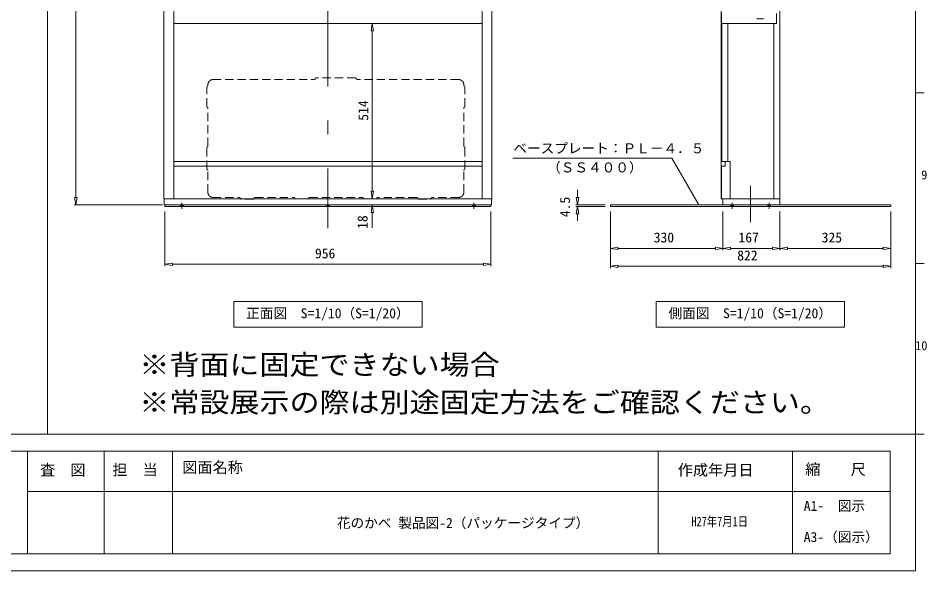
# Model space of a CAD drawing. Units: millimetres on the paper, with parts at other scales. Extents: x -192 to 192, y -136 to 136.
# Drawn here: x 58.5 to 191.7, y -136.4 to -55.4 of the extents above; entities that cross this region are included whole.
import ezdxf
from ezdxf.enums import TextEntityAlignment as Align

# ---------------------------------------------------------------- set-up
doc = ezdxf.new("R2010")
doc.units = ezdxf.units.MM
for name, pattern in [('DASHED1', [1.8, 1.2, -0.6]), ('USER1', [3, 1, -2]), ('USER5', [24, 12, -5, 2, -5])]:
    doc.linetypes.add(name, pattern=pattern)
for name, color, linetype, lineweight in [('0-1_1-0', 7, 'Continuous', 18), ('0-2_1-1', 7, 'Continuous', 18), ('0-3_1-2', 7, 'USER5', 9), ('0-C_2-4', 7, 'Continuous', 18), ('0-D_2-5', 7, 'USER5', 9), ('0-E_2-7', 7, 'Continuous', 18), ('0-F_2-8', 6, 'Continuous', 18), ('1-0_2-9', 4, 'DASHED1', 5), ('1-3_2-C', 7, 'USER1', 9), ('F-4', 7, 'Continuous', 18), ('F-E', 3, 'Continuous', 18)]:
    doc.layers.add(name, color=color, linetype=linetype, lineweight=lineweight)
doc.layers.add('F-0', color=7, linetype='Continuous')
doc.layers.add('F-1', color=7, linetype='Continuous')
doc.styles.add('ＭＳ ゴシック', font='')
doc.styles.get('ＭＳ ゴシック').set_extended_font_data('MS Gothic')

msp = doc.modelspace()

# ---------------------------------------------------------------- linework, layer by layer
at = {"layer": '0-1_1-0'}
for p, q in [((80.029, -82.958), (80.029, -82.833)), ((80.079, -82.783), (127.779, -82.783)), ((80.079, -83.008), (127.779, -83.008)), ((127.829, -82.958), (127.829, -82.833)), ((145.337, -82.958), (145.337, -82.833)), ((145.387, -82.783), (186.387, -82.783)), ((145.387, -83.008), (186.387, -83.008)), ((186.437, -82.958), (186.437, -82.833))]:
    msp.add_line(p, q, dxfattribs=at)
for centre, start, end in [((80.079, -82.833), 90, 180), ((80.079, -82.958), 180, 270), ((127.779, -82.833), 0, 90), ((127.779, -82.958), 270, 0), ((145.387, -82.833), 90, 180), ((145.387, -82.958), 180, 270), ((186.387, -82.833), 0, 90), ((186.387, -82.958), 270, 0)]:
    msp.add_arc(centre, 0.05, start, end, dxfattribs=at)
at = {"layer": '0-2_1-1'}
for p, q in [((82.404, -82.848), (82.244, -83.008)), ((82.404, -82.783), (82.404, -82.848)), ((82.654, -82.848), (82.404, -82.848)), ((82.654, -82.783), (82.654, -82.848)), ((82.654, -82.848), (82.814, -83.008)), ((103.804, -82.848), (103.644, -83.008)), ((103.804, -82.783), (103.804, -82.848)), ((103.804, -82.848), (104.054, -82.848)), ((104.054, -82.783), (104.054, -82.848)), ((104.054, -82.848), (104.214, -83.008)), ((125.204, -82.848), (125.044, -83.008)), ((125.204, -82.783), (125.204, -82.848)), ((125.204, -82.848), (125.454, -82.848)), ((125.454, -82.783), (125.454, -82.848)), ((125.454, -82.848), (125.614, -83.008)), ((163.062, -82.848), (162.902, -83.008)), ((163.062, -82.783), (163.062, -82.848)), ((163.312, -82.848), (163.062, -82.848)), ((163.312, -82.783), (163.312, -82.848)), ((163.312, -82.848), (163.472, -83.008)), ((168.462, -82.848), (168.302, -83.008)), ((168.462, -82.783), (168.462, -82.848)), ((168.462, -82.848), (168.712, -82.848)), ((168.712, -82.783), (168.712, -82.848)), ((168.712, -82.848), (168.872, -83.008))]:
    msp.add_line(p, q, dxfattribs=at)
at = {"layer": '0-3_1-2'}
for p, q in [((165.887, -79.997), (165.887, -85.305)), ((82.529, -82.479), (82.529, -83.37)), ((103.929, -82.479), (103.929, -83.37)), ((125.329, -82.479), (125.329, -83.37)), ((163.187, -82.479), (163.187, -83.37)), ((168.587, -82.479), (168.587, -83.37))]:
    msp.add_line(p, q, dxfattribs=at)
at = {"layer": '0-C_2-4'}
for p, q in [((79.879, -81.883), (79.879, 13.942)), ((81.329, -56.183), (81.329, 13.942)), ((126.529, -56.183), (126.529, 13.942)), ((127.979, -81.883), (127.979, 13.942)), ((161.587, -81.883), (161.587, 13.942)), ((170.187, -77.058), (170.187, 13.942)), ((161.637, -56.183), (161.637, -54.733)), ((169.687, -54.733), (169.687, -56.183)), ((103.929, -56.183), (81.329, -56.183)), ((81.329, -81.883), (81.329, -56.183)), ((103.929, -56.183), (126.529, -56.183)), ((126.529, -81.883), (126.529, -56.183)), ((161.637, -56.183), (169.287, -56.183)), ((161.687, -56.183), (161.687, -76.433)), ((162.537, -76.433), (162.537, -56.183)), ((169.287, -56.183), (169.687, -56.183)), ((169.287, -77.058), (169.287, -56.183)), ((81.329, -76.433), (126.529, -76.433)), ((81.329, -77.083), (126.529, -77.083)), ((161.637, -77.083), (161.637, -81.883)), ((162.137, -77.083), (161.637, -77.083)), ((161.687, -76.433), (162.887, -76.433)), ((162.137, -77.083), (162.137, -76.433)), ((162.887, -76.433), (162.887, -77.083)), ((162.887, -77.083), (162.887, -81.258)), ((169.287, -77.058), (169.287, -81.883)), ((79.879, -81.883), (103.929, -81.883)), ((79.929, -81.883), (79.929, -82.783)), ((127.979, -81.883), (103.929, -81.883)), ((127.929, -81.883), (127.929, -82.783)), ((161.837, -81.883), (161.837, -82.783)), ((162.949, -81.883), (162.862, -81.883)), ((162.887, -81.883), (162.887, -81.258)), ((169.287, -81.883), (169.199, -81.883)), ((170.187, -82.783), (170.187, -81.883)), ((103.929, -82.783), (79.929, -82.783)), ((103.929, -82.783), (127.929, -82.783)), ((162.862, -82.783), (161.837, -82.783)), ((162.862, -82.783), (169.287, -82.783)), ((169.287, -82.783), (170.187, -82.783))]:
    msp.add_line(p, q, dxfattribs=at)
msp.add_lwpolyline([(170.187, -77.058), (170.187, -81.883), (161.587, -81.883)], dxfattribs=at)
at = {"layer": '0-D_2-5'}
msp.add_line((103.929, 18.571), (103.929, -86.21), dxfattribs=at)
at = {"layer": '0-E_2-7', "color": 5}
for p, q in [((154.353, -75.951), (131.018, -75.951)), ((158.304, -82.794), (154.353, -75.951))]:
    msp.add_line(p, q, dxfattribs=at)
at = {"layer": '0-F_2-8', "color": 5}
for p, q in [((66.991, 14.292), (66.991, -81.683)), ((104.129, -56.183), (110.691, -56.183)), ((110.441, -80.783), (110.441, -57.283)), ((140.525, -81.683), (140.525, -80.583)), ((104.129, -81.883), (110.691, -81.883)), ((79.679, -82.783), (66.741, -82.783)), ((80.029, -83.763), (80.029, -91.741)), ((104.129, -82.783), (110.691, -82.783)), ((110.441, -83.883), (110.441, -86.124)), ((127.829, -83.763), (127.829, -91.741)), ((144.588, -82.783), (140.275, -82.783)), ((144.588, -83.008), (140.275, -83.008)), ((145.337, -83.763), (145.337, -92.036)), ((161.837, -83.763), (161.837, -89.406)), ((170.187, -83.763), (170.187, -89.406)), ((186.437, -83.763), (186.437, -92.036)), ((140.525, -84.108), (140.525, -85.138)), ((146.437, -89.156), (160.737, -89.156)), ((162.937, -89.156), (169.087, -89.156)), ((185.337, -89.156), (171.287, -89.156)), ((81.129, -91.491), (126.729, -91.491)), ((146.437, -91.786), (185.337, -91.786))]:
    msp.add_line(p, q, dxfattribs=at)
at = {"layer": '0-F_2-8'}
for p, q in [((110.258, -57.283), (110.441, -56.183)), ((110.441, -56.183), (110.624, -57.283)), ((110.258, -57.283), (110.624, -57.283)), ((110.258, -80.783), (110.441, -81.883)), ((110.258, -80.783), (110.624, -80.783)), ((110.441, -81.883), (110.624, -80.783)), ((66.808, -81.683), (66.991, -82.783)), ((66.808, -81.683), (67.174, -81.683)), ((66.991, -82.783), (67.174, -81.683)), ((140.708, -81.683), (140.341, -81.683)), ((140.525, -82.783), (140.341, -81.683)), ((140.708, -81.683), (140.525, -82.783)), ((110.258, -83.883), (110.441, -82.783)), ((110.258, -83.883), (110.624, -83.883)), ((110.441, -82.783), (110.624, -83.883)), ((140.525, -83.008), (140.341, -84.108)), ((140.708, -84.108), (140.525, -83.008)), ((140.708, -84.108), (140.341, -84.108)), ((145.337, -89.156), (146.437, -88.973)), ((146.437, -89.339), (145.337, -89.156)), ((146.437, -89.339), (146.437, -88.973)), ((160.737, -89.339), (160.737, -88.973)), ((161.837, -89.156), (160.737, -88.973)), ((160.737, -89.339), (161.837, -89.156)), ((161.837, -89.156), (162.937, -88.973)), ((162.937, -89.339), (161.837, -89.156)), ((162.937, -89.339), (162.937, -88.973)), ((169.087, -89.339), (169.087, -88.973)), ((170.187, -89.156), (169.087, -88.973)), ((169.087, -89.339), (170.187, -89.156)), ((170.187, -89.156), (171.287, -88.973)), ((171.287, -89.339), (170.187, -89.156)), ((171.287, -89.339), (171.287, -88.973)), ((185.337, -89.339), (185.337, -88.973)), ((186.437, -89.156), (185.337, -88.973)), ((185.337, -89.339), (186.437, -89.156)), ((80.029, -91.491), (81.129, -91.308)), ((81.129, -91.675), (80.029, -91.491)), ((81.129, -91.675), (81.129, -91.308)), ((126.729, -91.675), (126.729, -91.308)), ((127.829, -91.491), (126.729, -91.308)), ((126.729, -91.675), (127.829, -91.491)), ((145.337, -91.786), (146.437, -91.603)), ((146.437, -91.97), (145.337, -91.786)), ((146.437, -91.97), (146.437, -91.603)), ((185.337, -91.97), (185.337, -91.603)), ((186.437, -91.786), (185.337, -91.603)), ((185.337, -91.97), (186.437, -91.786))]:
    msp.add_line(p, q, dxfattribs=at)
at = {"layer": '1-0_2-9'}
for p, q in [((87.094, -64.408), (101.895, -64.408)), ((107.959, -64.158), (102.23, -64.158)), ((123.096, -64.408), (108.295, -64.408)), ((86.195, -68.339), (86.195, -65.527)), ((123.995, -68.339), (123.995, -65.527)), ((86.345, -74.108), (86.345, -68.627)), ((123.845, -74.108), (123.845, -68.627)), ((86.195, -77.471), (86.195, -74.395)), ((123.995, -77.471), (123.995, -74.395)), ((86.345, -80.934), (86.345, -77.758)), ((123.845, -80.934), (123.845, -77.758)), ((87.094, -81.683), (90.91, -81.683)), ((92.945, -81.933), (91.245, -81.933)), ((93.28, -81.683), (98.929, -81.683)), ((99.245, -81.883), (100.945, -81.883)), ((101.261, -81.683), (108.929, -81.683)), ((110.945, -81.883), (109.245, -81.883)), ((116.91, -81.683), (111.261, -81.683)), ((117.245, -81.933), (118.945, -81.933)), ((123.096, -81.683), (119.28, -81.683))]:
    msp.add_line(p, q, dxfattribs=at)
for centre, radius, start, end in [((86.145, -65.214), 0.2, 304.837, 359.985), ((87.093, -65.157), 0.749, 89.968, 180.032), ((101.895, -64.208), 0.2, 269.948, 343.411), ((102.23, -64.308), 0.15, 89.907, 163.386), ((107.96, -64.308), 0.15, 16.614, 90.093), ((108.295, -64.208), 0.2, 196.589, 270.052), ((123.096, -65.157), 0.749, 359.968, 90.032), ((124.045, -65.214), 0.2, 180.015, 235.163), ((86.345, -65.527), 0.15, 124.853, 180.008), ((123.845, -65.527), 0.15, 359.992, 55.147), ((86.345, -68.34), 0.15, 179.991, 235.147), ((86.145, -68.627), 0.2, 0.015, 55.163), ((124.045, -68.627), 0.2, 124.837, 179.985), ((123.845, -68.34), 0.15, 304.853, 0.009), ((86.345, -74.395), 0.15, 124.844, 180.016), ((86.145, -74.108), 0.2, 304.829, 0.013), ((124.045, -74.108), 0.2, 179.987, 235.171), ((123.845, -74.395), 0.15, 359.984, 55.156), ((86.345, -77.471), 0.15, 179.983, 235.156), ((86.145, -77.758), 0.2, 359.978, 55.17), ((124.045, -77.758), 0.2, 124.83, 180.022), ((123.845, -77.471), 0.15, 304.844, 0.017), ((87.093, -80.934), 0.749, 179.968, 270.032), ((123.096, -80.934), 0.749, 269.968, 0.032), ((90.91, -81.883), 0.2, 16.548, 90), ((91.245, -81.783), 0.15, 196.576, 270.016), ((92.945, -81.783), 0.15, 269.984, 343.424), ((93.28, -81.883), 0.2, 90.001, 163.452), ((98.929, -81.883), 0.2, 25.334, 89.997), ((99.245, -81.733), 0.15, 205.357, 270.014), ((100.945, -81.733), 0.15, 269.986, 334.644), ((101.261, -81.883), 0.2, 90.002, 154.665), ((108.929, -81.883), 0.2, 25.335, 89.998), ((109.245, -81.733), 0.15, 205.356, 270.014), ((110.945, -81.733), 0.15, 269.986, 334.643), ((111.261, -81.883), 0.2, 90.003, 154.666), ((116.91, -81.883), 0.2, 16.548, 89.999), ((117.245, -81.783), 0.15, 196.576, 270.016), ((118.945, -81.783), 0.15, 269.984, 343.424), ((119.28, -81.883), 0.2, 90, 163.452)]:
    msp.add_arc(centre, radius, start, end, dxfattribs=at)
at = {"layer": '1-3_2-C', "linetype": 'Continuous'}
msp.add_line((167.671, -55.483), (166.903, -55.483), dxfattribs=at)
for centre, start, end in [((166.903, -55.408), 181, 270), ((167.671, -55.408), 270, 359)]:
    msp.add_arc(centre, 0.075, start, end, dxfattribs=at)
at = {"layer": 'F-4'}
for p, q in [((62.85, 133.876), (62.85, -116.399)), ((190.073, 133.876), (190.073, -136.421)), ((191.324, -66.344), (190.073, -66.344)), ((191.324, -91.371), (190.073, -91.371)), ((191.324, -116.399), (190.073, -116.399)), ((-187.843, -118.902), (186.318, -118.902)), ((59.892, -118.902), (59.892, -133.918)), ((71.154, -118.902), (71.154, -133.918)), ((81.165, -118.902), (81.165, -133.918)), ((152.334, -118.902), (152.334, -133.918)), ((172.03, -118.902), (172.03, -133.918)), ((186.318, -118.902), (186.318, -133.918)), ((59.892, -124.783), (81.165, -124.783)), ((81.165, -124.783), (186.318, -124.783)), ((-187.843, -133.918), (186.318, -133.918))]:
    msp.add_line(p, q, dxfattribs=at)
at = {"layer": 'F-4', "color": 3}
msp.add_line((190.073, -116.399), (-191.597, -116.399), dxfattribs=at)
at = {"layer": 'F-4'}
msp.add_lwpolyline([(-191.597, 133.876), (-191.597, -136.421), (190.073, -136.421)], dxfattribs=at)
at = {"layer": 'F-E'}
for p, q in [((90.15, -96.959), (117.733, -96.959)), ((90.15, -100.725), (90.15, -96.959)), ((117.733, -96.959), (117.733, -100.725)), ((152.057, -96.959), (179.639, -96.959)), ((152.057, -100.725), (152.057, -96.959)), ((179.639, -96.959), (179.639, -100.725)), ((117.733, -100.725), (90.15, -100.725)), ((179.639, -100.725), (152.057, -100.725))]:
    msp.add_line(p, q, dxfattribs=at)

# ---------------------------------------------------------------- texts
at = {"layer": '0-1_1-0', "style": 'ＭＳ ゴシック'}
msp.add_text('花のかべ 製品図-2（パッケージタイプ）', height=1.466, dxfattribs=at).set_placement((105.249, -130.573), align=Align.BOTTOM_LEFT)
at = {"layer": '0-E_2-7', "style": 'ＭＳ ゴシック'}
for s, p in [('ベースプレート：ＰＬ－４．５', (131.113, -75.654)), ('（ＳＳ４００）', (136.055, -78.458))]:
    msp.add_text(s, height=1.466, dxfattribs=at).set_placement(p, align=Align.BOTTOM_LEFT)
at = {"layer": '0-F_2-8', "color": 7, "style": 'ＭＳ ゴシック'}
for s, p in [('514', (110.282, -70.447)), ('4.5', (139.847, -84.584)), ('18', (110.178, -86.297))]:
    msp.add_text(s, height=1.466, rotation=90, dxfattribs=at).set_placement(p, align=Align.BOTTOM_LEFT)
for s, p in [('330', (151.681, -88.728)), ('167', (164.105, -88.728)), ('325', (176.301, -88.728)), ('956', (102.029, -91.064)), ('822', (163.923, -91.359))]:
    msp.add_text(s, height=1.466, dxfattribs=at).set_placement(p, align=Align.BOTTOM_LEFT)
at = {"layer": 'F-0', "style": 'ＭＳ ゴシック'}
for s, p in [('正面図\u3000S=1/10（S=1/20）', (91.942, -99.842)), ('側面図\u3000S=1/10（S=1/20）', (153.848, -99.842))]:
    msp.add_text(s, height=1.466, dxfattribs=at).set_placement(p, align=Align.BOTTOM_LEFT)
at = {"layer": 'F-0', "style": 'ＭＳ ゴシック', "width": 1.1}
for s, p in [('※背面に固定できない場合', (76.298, -108.545)), ('※常設展示の際は別途固定方法をご確認ください。', (76.298, -114.067))]:
    msp.add_text(s, height=2.933, dxfattribs=at).set_placement(p, align=Align.BOTTOM_LEFT)
at = {"layer": 'F-1', "style": 'ＭＳ ゴシック'}
for s, p in [('A1-  図示  ', (173.674, -128.067)), ('A3-（図示）', (173.674, -132.634))]:
    msp.add_text(s, height=1.466, dxfattribs=at).set_placement(p, align=Align.BOTTOM_LEFT)
at = {"layer": 'F-4', "style": 'ＭＳ ゴシック'}
for s, height, p in [('9', 1.32, (190.891, -79.436)), ('10', 1.32, (190.015, -104.463)), ('査\u3000図', 1.628, (61.734, -122.944)), ('担\u3000当', 1.628, (72.332, -122.901)), ('図面名称', 1.628, (82.58, -122.562)), ('作成年月日', 1.628, (155.212, -122.946)), ('縮\u3000\u3000尺', 1.628, (173.891, -122.854))]:
    msp.add_text(s, height=height, dxfattribs=at).set_placement(p, align=Align.BOTTOM_LEFT)
at = {"layer": 'F-4', "style": 'ＭＳ ゴシック', "width": 0.8}
msp.add_text('H27年7月1日  ', height=1.384, dxfattribs=at).set_placement((157.207, -130.294), align=Align.BOTTOM_LEFT)

doc.saveas('drawing.dxf')
